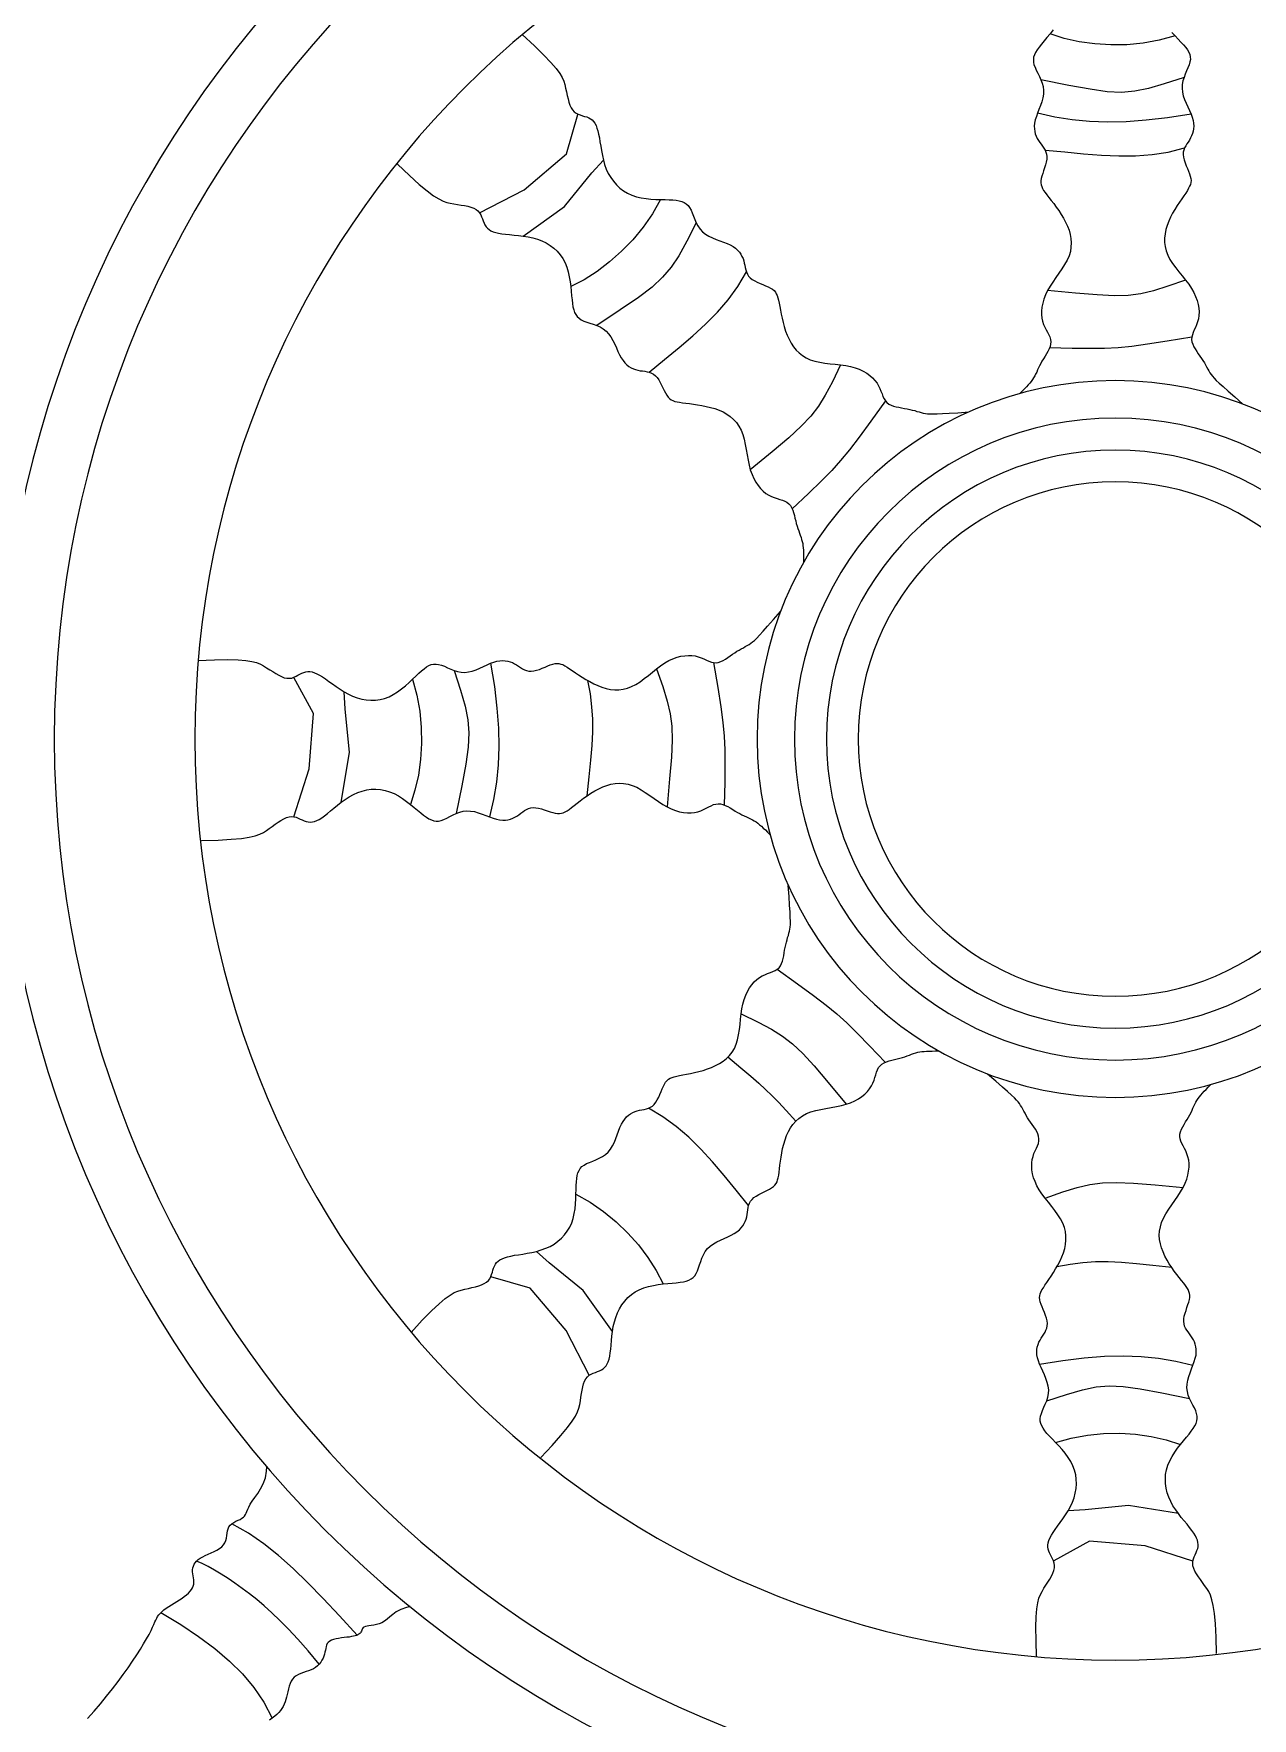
# Model space of a CAD drawing. Header units: millimetres. Extents: x -37 to 8970, y -2 to 4773.
# Drawn here: x 7591.9 to 7672.3, y 796.9 to 907.8 of the extents above; entities that cross this region are included whole.
import ezdxf

# ---------------------------------------------------------------- set-up
doc = ezdxf.new("R2010")
doc.units = ezdxf.units.MM

msp = doc.modelspace()

# ---------------------------------------------------------------- linework, layer by layer
at = {"color": 18, "true_color": 0x000000}
for p, q in [((7627.06, 899.91), (7627.81, 902.51)), ((7624.27, 897.55), (7627.06, 899.91)), ((7628.73, 898.66), (7629.49, 899.5)), ((7626.92, 896.44), (7628.73, 898.66)), ((7621.32, 896.03), (7624.27, 897.55)), ((7624.21, 894.49), (7626.92, 896.44)), ((7610.39, 863.05), (7609.09, 865.42)), ((7612.46, 863.35), (7612.4, 864.48)), ((7612.75, 860.49), (7612.46, 863.35)), ((7610.09, 859.41), (7610.39, 863.05)), ((7612.21, 857.21), (7612.75, 860.49)), ((7609.08, 856.25), (7610.09, 859.41)), ((7625.92, 826.87), (7625.08, 827.63)), ((7628.15, 825.06), (7625.92, 826.87)), ((7624.67, 825.2), (7622.08, 825.96)), ((7627.04, 822.42), (7624.67, 825.2)), ((7630.09, 822.35), (7628.15, 825.06)), ((7628.55, 819.47), (7627.04, 822.42)), ((7607.29, 813.15), (7607.3, 813.44)), ((7606.9, 811.98), (7607.07, 812.33)), ((7607.07, 812.33), (7607.21, 812.71)), ((7607.21, 812.71), (7607.29, 813.15)), ((7606.22, 810.97), (7606.35, 811.18)), ((7606.35, 811.18), (7606.52, 811.41)), ((7606.52, 811.41), (7606.71, 811.68)), ((7606.71, 811.68), (7606.9, 811.98)), ((7605.27, 809.85), (7605.41, 809.92)), ((7605.41, 809.92), (7605.54, 809.98)), ((7605.54, 809.98), (7605.66, 810.05)), ((7605.66, 810.05), (7605.76, 810.12)), ((7605.76, 810.12), (7605.84, 810.2)), ((7605.84, 810.2), (7605.9, 810.29)), ((7605.9, 810.29), (7605.95, 810.39)), ((7605.95, 810.39), (7606, 810.5)), ((7606, 810.5), (7606.05, 810.64)), ((7606.05, 810.64), (7606.13, 810.79)), ((7606.13, 810.79), (7606.22, 810.97)), ((7661.24, 810.6), (7660.11, 810.55)), ((7664.09, 810.9), (7661.24, 810.6)), ((7667.38, 810.36), (7664.09, 810.9)), ((7604.64, 808.75), (7604.67, 808.91)), ((7604.67, 808.91), (7604.69, 809.07)), ((7604.69, 809.07), (7604.71, 809.22)), ((7604.71, 809.22), (7604.75, 809.36)), ((7604.75, 809.36), (7604.81, 809.49)), ((7604.81, 809.49), (7604.9, 809.6)), ((7604.9, 809.6), (7605.01, 809.69)), ((7605.01, 809.69), (7605.14, 809.77)), ((7605.14, 809.77), (7605.27, 809.85)), ((7603.44, 807.68), (7603.63, 807.77)), ((7603.63, 807.77), (7603.83, 807.86)), ((7603.83, 807.86), (7604.01, 807.96)), ((7604.01, 807.96), (7604.19, 808.06)), ((7604.19, 808.06), (7604.34, 808.18)), ((7604.34, 808.18), (7604.46, 808.3)), ((7604.46, 808.3), (7604.54, 808.44)), ((7604.54, 808.44), (7604.6, 808.59)), ((7604.6, 808.59), (7604.64, 808.75)), ((7661.53, 808.54), (7659.17, 807.24)), ((7665.18, 808.24), (7661.53, 808.54)), ((7668.33, 807.23), (7665.18, 808.24)), ((7602.42, 806.66), (7602.44, 806.78)), ((7602.42, 806.53), (7602.42, 806.66)), ((7602.44, 806.78), (7602.47, 806.9)), ((7602.47, 806.9), (7602.52, 807.02)), ((7602.52, 807.02), (7602.59, 807.12)), ((7602.59, 807.12), (7602.68, 807.23)), ((7602.68, 807.23), (7602.79, 807.33)), ((7602.79, 807.33), (7602.92, 807.42)), ((7602.92, 807.42), (7603.08, 807.51)), ((7603.08, 807.51), (7603.25, 807.6)), ((7603.25, 807.6), (7603.44, 807.68)), ((7602.41, 805.47), (7602.46, 805.59)), ((7602.44, 806.4), (7602.42, 806.53)), ((7602.45, 806.26), (7602.44, 806.4)), ((7602.47, 806.13), (7602.45, 806.26)), ((7602.46, 805.59), (7602.49, 805.72)), ((7602.49, 805.99), (7602.47, 806.13)), ((7602.5, 805.85), (7602.49, 805.99)), ((7602.49, 805.72), (7602.5, 805.85)), ((7601.02, 804.35), (7601.2, 804.46)), ((7601.2, 804.46), (7601.38, 804.57)), ((7601.38, 804.57), (7601.55, 804.68)), ((7601.55, 804.68), (7601.72, 804.79)), ((7601.72, 804.79), (7601.87, 804.9)), ((7601.87, 804.9), (7602.02, 805.01)), ((7602.02, 805.01), (7602.14, 805.12)), ((7602.14, 805.12), (7602.25, 805.24)), ((7602.25, 805.24), (7602.34, 805.35)), ((7602.34, 805.35), (7602.41, 805.47)), ((7599.93, 803.22), (7599.99, 803.35)), ((7599.99, 803.35), (7600.05, 803.48)), ((7600.05, 803.48), (7600.11, 803.59)), ((7600.11, 803.59), (7600.18, 803.69)), ((7600.18, 803.69), (7600.27, 803.79)), ((7600.27, 803.79), (7600.39, 803.9)), ((7600.39, 803.9), (7600.52, 804.01)), ((7600.52, 804.01), (7600.68, 804.12)), ((7600.68, 804.12), (7600.85, 804.23)), ((7600.85, 804.23), (7601.02, 804.35)), ((7615.06, 803.27), (7614.89, 803.17)), ((7615.23, 803.4), (7615.06, 803.27)), ((7615.41, 803.55), (7615.23, 803.4)), ((7615.61, 803.72), (7615.41, 803.55)), ((7615.84, 803.88), (7615.61, 803.72)), ((7616.14, 804.04), (7615.84, 803.88)), ((7616.51, 804.17), (7616.14, 804.04)), ((7616.75, 804.23), (7616.51, 804.17)), ((7599.38, 802.1), (7599.55, 802.39)), ((7599.55, 802.39), (7599.68, 802.65)), ((7599.68, 802.65), (7599.78, 802.87)), ((7599.78, 802.87), (7599.87, 803.06)), ((7599.87, 803.06), (7599.93, 803.22)), ((7612.22, 802.17), (7612.04, 802.14)), ((7612.4, 802.19), (7612.22, 802.17)), ((7612.57, 802.21), (7612.4, 802.19)), ((7612.73, 802.23), (7612.57, 802.21)), ((7612.88, 802.26), (7612.73, 802.23)), ((7613.01, 802.28), (7612.88, 802.26)), ((7613.13, 802.31), (7613.01, 802.28)), ((7613.23, 802.34), (7613.13, 802.31)), ((7613.31, 802.38), (7613.23, 802.34)), ((7613.38, 802.42), (7613.31, 802.38)), ((7613.44, 802.46), (7613.38, 802.42)), ((7613.48, 802.51), (7613.44, 802.46)), ((7613.51, 802.56), (7613.48, 802.51)), ((7613.54, 802.62), (7613.51, 802.56)), ((7613.56, 802.68), (7613.54, 802.62)), ((7613.58, 802.74), (7613.56, 802.68)), ((7613.61, 802.8), (7613.58, 802.74)), ((7613.65, 802.85), (7613.61, 802.8)), ((7613.71, 802.89), (7613.65, 802.85)), ((7613.8, 802.92), (7613.71, 802.89)), ((7613.91, 802.95), (7613.8, 802.92)), ((7614.04, 802.97), (7613.91, 802.95)), ((7614.19, 802.99), (7614.04, 802.97)), ((7614.36, 803.01), (7614.19, 802.99)), ((7614.53, 803.05), (7614.36, 803.01)), ((7614.71, 803.1), (7614.53, 803.05)), ((7614.89, 803.17), (7614.71, 803.1)), ((7598.46, 800.64), (7598.73, 801.05)), ((7598.73, 801.05), (7598.98, 801.43)), ((7598.98, 801.43), (7599.19, 801.78)), ((7599.19, 801.78), (7599.38, 802.1)), ((7611.11, 801.11), (7611.07, 800.97)), ((7611.14, 801.24), (7611.11, 801.11)), ((7611.17, 801.36), (7611.14, 801.24)), ((7611.19, 801.48), (7611.17, 801.36)), ((7611.21, 801.6), (7611.19, 801.48)), ((7611.25, 801.7), (7611.21, 801.6)), ((7611.29, 801.8), (7611.25, 801.7)), ((7611.36, 801.88), (7611.29, 801.8)), ((7611.45, 801.96), (7611.36, 801.88)), ((7611.57, 802.02), (7611.45, 801.96)), ((7611.71, 802.07), (7611.57, 802.02)), ((7611.87, 802.11), (7611.71, 802.07)), ((7612.04, 802.14), (7611.87, 802.11)), ((7597.84, 799.76), (7598.16, 800.21)), ((7598.16, 800.21), (7598.46, 800.64)), ((7609.89, 799.95), (7609.72, 799.89)), ((7610.06, 800), (7609.89, 799.95)), ((7610.23, 800.06), (7610.06, 800)), ((7610.38, 800.14), (7610.23, 800.06)), ((7610.52, 800.23), (7610.38, 800.14)), ((7610.65, 800.33), (7610.52, 800.23)), ((7610.76, 800.45), (7610.65, 800.33)), ((7610.86, 800.57), (7610.76, 800.45)), ((7610.94, 800.7), (7610.86, 800.57)), ((7611.01, 800.84), (7610.94, 800.7)), ((7611.07, 800.97), (7611.01, 800.84)), ((7597.13, 798.81), (7597.5, 799.29)), ((7597.5, 799.29), (7597.84, 799.76)), ((7608.79, 798.99), (7608.74, 798.81)), ((7608.85, 799.16), (7608.79, 798.99)), ((7608.92, 799.32), (7608.85, 799.16)), ((7609.01, 799.46), (7608.92, 799.32)), ((7609.12, 799.58), (7609.01, 799.46)), ((7609.25, 799.68), (7609.12, 799.58)), ((7609.39, 799.77), (7609.25, 799.68)), ((7609.55, 799.83), (7609.39, 799.77)), ((7609.72, 799.89), (7609.55, 799.83)), ((7595.93, 797.35), (7596.34, 797.83)), ((7596.34, 797.83), (7596.75, 798.33)), ((7596.75, 798.33), (7597.13, 798.81)), ((7608.45, 797.81), (7608.38, 797.66)), ((7608.51, 797.96), (7608.45, 797.81)), ((7608.56, 798.11), (7608.51, 797.96)), ((7608.6, 798.28), (7608.56, 798.11)), ((7608.65, 798.45), (7608.6, 798.28)), ((7608.69, 798.63), (7608.65, 798.45)), ((7608.74, 798.81), (7608.69, 798.63)), ((7595.5, 796.87), (7595.93, 797.35)), ((7607.67, 796.88), (7607.49, 796.76)), ((7607.83, 797.01), (7607.67, 796.88)), ((7607.97, 797.13), (7607.83, 797.01)), ((7608.1, 797.26), (7607.97, 797.13)), ((7608.2, 797.39), (7608.1, 797.26)), ((7608.3, 797.52), (7608.2, 797.39)), ((7608.38, 797.66), (7608.3, 797.52))]:
    msp.add_line(p, q, dxfattribs=at)
for points in [[(7624.14, 907.78), (7624.94, 907.03), (7625.56, 906.42), (7626.03, 905.93), (7626.37, 905.53), (7626.61, 905.21), (7626.76, 904.93), (7626.87, 904.69), (7626.94, 904.47), (7626.99, 904.23), (7627.05, 904), (7627.1, 903.76), (7627.16, 903.54), (7627.21, 903.32), (7627.28, 903.12), (7627.36, 902.95), (7627.46, 902.8), (7627.57, 902.68), (7627.69, 902.59), (7627.82, 902.52), (7627.96, 902.47), (7628.11, 902.42), (7628.25, 902.38), (7628.39, 902.34), (7628.52, 902.28), (7628.63, 902.22), (7628.74, 902.14), (7628.84, 902.04), (7628.92, 901.92), (7629, 901.78), (7629.06, 901.61), (7629.12, 901.43), (7629.17, 901.21), (7629.22, 900.97), (7629.26, 900.7), (7629.31, 900.41), (7629.36, 900.12), (7629.42, 899.81), (7629.49, 899.5), (7629.57, 899.2), (7629.68, 898.9), (7629.81, 898.62), (7629.97, 898.35), (7630.15, 898.1), (7630.35, 897.87), (7630.57, 897.66), (7630.81, 897.47), (7631.07, 897.31), (7631.36, 897.19), (7631.66, 897.09), (7631.98, 897.01), (7632.3, 896.96), (7632.62, 896.93), (7632.94, 896.91), (7633.26, 896.9), (7633.55, 896.9), (7633.82, 896.89), (7634.07, 896.88), (7634.29, 896.86), (7634.49, 896.82), (7634.66, 896.78), (7634.81, 896.71), (7634.95, 896.62), (7635.07, 896.51), (7635.17, 896.38), (7635.26, 896.21), (7635.34, 896.02), (7635.43, 895.81), (7635.51, 895.59), (7635.61, 895.37), (7635.72, 895.16), (7635.86, 894.96), (7636.02, 894.78), (7636.21, 894.63), (7636.43, 894.49), (7636.67, 894.38), (7636.91, 894.28), (7637.16, 894.19), (7637.41, 894.1), (7637.64, 894.01), (7637.85, 893.91), (7638.04, 893.81), (7638.2, 893.69), (7638.33, 893.57), (7638.45, 893.44), (7638.55, 893.3), (7638.62, 893.16), (7638.69, 893.02), (7638.74, 892.87), (7638.77, 892.72), (7638.81, 892.57), (7638.84, 892.42), (7638.87, 892.27), (7638.92, 892.13), (7638.98, 891.99), (7639.06, 891.86), (7639.17, 891.74), (7639.3, 891.64), (7639.46, 891.54), (7639.63, 891.45), (7639.82, 891.37), (7640, 891.3), (7640.18, 891.22), (7640.35, 891.15), (7640.5, 891.07), (7640.63, 890.99), (7640.73, 890.91), (7640.82, 890.81), (7640.88, 890.7), (7640.94, 890.58), (7640.99, 890.43), (7641.03, 890.27), (7641.07, 890.08), (7641.11, 889.86), (7641.15, 889.62), (7641.2, 889.36), (7641.26, 889.09), (7641.33, 888.81), (7641.4, 888.53), (7641.49, 888.24), (7641.6, 887.97), (7641.72, 887.7), (7641.85, 887.45), (7642.01, 887.21), (7642.19, 886.99), (7642.38, 886.8), (7642.61, 886.62), (7642.85, 886.47), (7643.12, 886.35), (7643.42, 886.26), (7643.74, 886.19), (7644.08, 886.13), (7644.43, 886.09), (7644.77, 886.05), (7645.12, 886.02), (7645.46, 885.97), (7645.78, 885.9), (7646.08, 885.82), (7646.35, 885.72), (7646.61, 885.6), (7646.84, 885.47), (7647.05, 885.32), (7647.23, 885.16), (7647.38, 884.99), (7647.52, 884.81), (7647.62, 884.63), (7647.71, 884.45), (7647.78, 884.27), (7647.85, 884.1), (7647.91, 883.93), (7647.98, 883.78), (7648.07, 883.64), (7648.17, 883.53), (7648.29, 883.43), (7648.44, 883.36), (7648.6, 883.3), (7648.78, 883.25), (7648.96, 883.22), (7649.14, 883.18), (7649.33, 883.15), (7649.51, 883.12), (7649.68, 883.08), (7649.84, 883.04), (7650, 883), (7650.15, 882.95), (7650.29, 882.91), (7650.43, 882.87), (7650.57, 882.84), (7650.71, 882.81), (7650.85, 882.79), (7651.01, 882.78), (7651.21, 882.78), (7651.48, 882.78), (7651.83, 882.8), (7652.28, 882.83), (7652.85, 882.86), (7653.57, 882.91)], [(7659.12, 908.07), (7658.92, 907.81), (7658.72, 907.57), (7658.53, 907.35), (7658.36, 907.14), (7658.21, 906.94), (7658.08, 906.76), (7657.97, 906.59), (7657.89, 906.43), (7657.84, 906.27), (7657.82, 906.12), (7657.82, 905.95), (7657.86, 905.78), (7657.93, 905.61), (7658.01, 905.42), (7658.12, 905.22), (7658.22, 905.01), (7658.32, 904.79), (7658.41, 904.57), (7658.47, 904.34), (7658.5, 904.09), (7658.49, 903.85), (7658.44, 903.6), (7658.37, 903.34), (7658.29, 903.09), (7658.19, 902.84), (7658.1, 902.6), (7658.02, 902.37), (7657.95, 902.14), (7657.9, 901.93), (7657.88, 901.74), (7657.89, 901.55), (7657.91, 901.38), (7657.95, 901.22), (7658, 901.07), (7658.07, 900.93), (7658.15, 900.79), (7658.24, 900.66), (7658.33, 900.54), (7658.42, 900.42), (7658.51, 900.29), (7658.59, 900.16), (7658.65, 900.03), (7658.69, 899.88), (7658.71, 899.73), (7658.7, 899.56), (7658.67, 899.37), (7658.62, 899.18), (7658.56, 898.99), (7658.5, 898.8), (7658.44, 898.62), (7658.38, 898.44), (7658.34, 898.28), (7658.32, 898.13), (7658.31, 898), (7658.33, 897.87), (7658.37, 897.75), (7658.42, 897.62), (7658.5, 897.49), (7658.6, 897.36), (7658.71, 897.2), (7658.85, 897.03), (7659, 896.83), (7659.16, 896.63), (7659.33, 896.4), (7659.5, 896.17), (7659.66, 895.92), (7659.81, 895.67), (7659.95, 895.41), (7660.08, 895.15), (7660.18, 894.88), (7660.25, 894.6), (7660.3, 894.33), (7660.32, 894.05), (7660.3, 893.76), (7660.26, 893.48), (7660.17, 893.2), (7660.04, 892.91), (7659.88, 892.62), (7659.7, 892.33), (7659.5, 892.05), (7659.3, 891.76), (7659.1, 891.47), (7658.92, 891.19), (7658.75, 890.91), (7658.62, 890.63), (7658.51, 890.35), (7658.44, 890.08), (7658.39, 889.82), (7658.36, 889.56), (7658.36, 889.32), (7658.38, 889.09), (7658.43, 888.88), (7658.5, 888.68), (7658.58, 888.5), (7658.66, 888.32), (7658.75, 888.16), (7658.83, 888), (7658.9, 887.85), (7658.95, 887.69), (7658.97, 887.54), (7658.96, 887.38), (7658.92, 887.22), (7658.86, 887.06), (7658.78, 886.9), (7658.68, 886.74), (7658.59, 886.58), (7658.49, 886.42), (7658.39, 886.26), (7658.31, 886.11), (7658.23, 885.96), (7658.17, 885.82), (7658.1, 885.68), (7658.04, 885.54), (7657.97, 885.41), (7657.91, 885.28), (7657.84, 885.16), (7657.76, 885.04), (7657.68, 884.92), (7657.58, 884.81), (7657.48, 884.69), (7657.36, 884.56), (7657.23, 884.43), (7657.09, 884.28), (7656.92, 884.12)], [(7667.16, 907.68), (7666.12, 907.4), (7665.06, 907.21), (7663.99, 907.1), (7662.93, 907.08), (7661.88, 907.15), (7660.85, 907.29), (7659.86, 907.51), (7658.92, 907.81)], [(7666.95, 907.91), (7667.16, 907.68), (7667.36, 907.47), (7667.55, 907.27), (7667.72, 907.09), (7667.86, 906.92), (7667.97, 906.76), (7668.06, 906.6), (7668.13, 906.45), (7668.16, 906.29), (7668.17, 906.13), (7668.14, 905.96), (7668.09, 905.77), (7668.01, 905.58), (7667.92, 905.37), (7667.83, 905.16), (7667.75, 904.94), (7667.67, 904.71), (7667.63, 904.47), (7667.62, 904.23), (7667.64, 903.98), (7667.7, 903.73), (7667.79, 903.49), (7667.89, 903.24), (7668, 903), (7668.11, 902.76), (7668.21, 902.53), (7668.29, 902.32), (7668.35, 902.11), (7668.38, 901.92), (7668.39, 901.73), (7668.38, 901.56), (7668.36, 901.4), (7668.31, 901.24), (7668.25, 901.1), (7668.18, 900.96), (7668.1, 900.82), (7668.02, 900.69), (7667.94, 900.56), (7667.86, 900.43), (7667.79, 900.3), (7667.73, 900.16), (7667.7, 900.01), (7667.69, 899.86), (7667.71, 899.69), (7667.76, 899.51), (7667.82, 899.32), (7667.89, 899.13), (7667.97, 898.95), (7668.04, 898.77), (7668.11, 898.59), (7668.16, 898.43), (7668.19, 898.29), (7668.21, 898.15), (7668.2, 898.03), (7668.17, 897.9), (7668.12, 897.78), (7668.05, 897.64), (7667.97, 897.5), (7667.86, 897.33), (7667.73, 897.15), (7667.6, 896.95), (7667.45, 896.73), (7667.3, 896.5), (7667.15, 896.25), (7667, 896), (7666.86, 895.73), (7666.74, 895.47), (7666.64, 895.19), (7666.56, 894.92), (7666.5, 894.64), (7666.47, 894.36), (7666.47, 894.08), (7666.5, 893.8), (7666.57, 893.52), (7666.68, 893.24), (7666.82, 892.96), (7667, 892.69), (7667.2, 892.41), (7667.41, 892.14), (7667.63, 891.87), (7667.85, 891.59), (7668.06, 891.32), (7668.24, 891.05), (7668.39, 890.78), (7668.51, 890.51), (7668.61, 890.25), (7668.68, 889.99), (7668.72, 889.74), (7668.74, 889.5), (7668.73, 889.27), (7668.7, 889.05), (7668.64, 888.85), (7668.58, 888.66), (7668.5, 888.48), (7668.42, 888.31), (7668.35, 888.15), (7668.3, 887.99), (7668.26, 887.83), (7668.25, 887.68), (7668.27, 887.52), (7668.32, 887.37), (7668.39, 887.21), (7668.48, 887.06), (7668.59, 886.9), (7668.69, 886.75), (7668.8, 886.59), (7668.91, 886.44), (7669, 886.3), (7669.09, 886.15), (7669.17, 886.01), (7669.24, 885.88), (7669.31, 885.74), (7669.38, 885.62), (7669.46, 885.49), (7669.54, 885.38), (7669.62, 885.26), (7669.73, 885.14), (7669.87, 884.99), (7670.06, 884.81), (7670.32, 884.58), (7670.66, 884.28), (7671.09, 883.9), (7671.63, 883.42)], [(7667.75, 904.94), (7666.44, 904.52), (7665.4, 904.22), (7664.5, 904.03), (7663.63, 903.96), (7662.69, 904), (7661.57, 904.16), (7660.15, 904.42), (7658.32, 904.79)], [(7668.21, 902.53), (7666.67, 902.29), (7665.26, 902.12), (7663.94, 902.02), (7662.7, 901.99), (7661.52, 902.03), (7660.37, 902.14), (7659.24, 902.33), (7658.1, 902.6)], [(7658.59, 900.16), (7659.89, 900.04), (7661.13, 899.92), (7662.31, 899.83), (7663.45, 899.78), (7664.56, 899.78), (7665.64, 899.86), (7666.71, 900.03), (7667.79, 900.3)], [(7615.91, 899.22), (7616.71, 898.48), (7617.35, 897.9), (7617.88, 897.47), (7618.3, 897.15), (7618.64, 896.94), (7618.92, 896.8), (7619.17, 896.71), (7619.4, 896.66), (7619.63, 896.62), (7619.87, 896.58), (7620.11, 896.54), (7620.34, 896.5), (7620.56, 896.46), (7620.76, 896.4), (7620.94, 896.34), (7621.1, 896.25), (7621.22, 896.15), (7621.32, 896.03), (7621.4, 895.9), (7621.46, 895.77), (7621.52, 895.63), (7621.57, 895.49), (7621.62, 895.35), (7621.68, 895.23), (7621.76, 895.11), (7621.84, 895.01), (7621.95, 894.93), (7622.07, 894.85), (7622.22, 894.78), (7622.39, 894.73), (7622.58, 894.68), (7622.8, 894.64), (7623.04, 894.61), (7623.31, 894.59), (7623.6, 894.56), (7623.9, 894.53), (7624.21, 894.49), (7624.52, 894.44), (7624.83, 894.38), (7625.14, 894.29), (7625.43, 894.18), (7625.71, 894.04), (7625.97, 893.88), (7626.21, 893.7), (7626.44, 893.49), (7626.64, 893.26), (7626.81, 893.01), (7626.96, 892.73), (7627.08, 892.44), (7627.17, 892.13), (7627.24, 891.81), (7627.3, 891.49), (7627.34, 891.17), (7627.37, 890.86), (7627.39, 890.56), (7627.42, 890.29), (7627.45, 890.05), (7627.48, 889.83), (7627.53, 889.64), (7627.59, 889.47), (7627.66, 889.32), (7627.76, 889.19), (7627.88, 889.08), (7628.02, 888.98), (7628.19, 888.9), (7628.39, 888.83), (7628.6, 888.76), (7628.82, 888.69), (7629.05, 888.61), (7629.27, 888.51), (7629.48, 888.39), (7629.67, 888.24), (7629.83, 888.06), (7629.98, 887.85), (7630.11, 887.62), (7630.23, 887.38), (7630.34, 887.14), (7630.44, 886.9), (7630.55, 886.68), (7630.66, 886.47), (7630.78, 886.29), (7630.9, 886.14), (7631.03, 886.01), (7631.17, 885.91), (7631.31, 885.82), (7631.46, 885.75), (7631.6, 885.7), (7631.76, 885.66), (7631.91, 885.63), (7632.06, 885.61), (7632.22, 885.59), (7632.37, 885.56), (7632.51, 885.53), (7632.65, 885.47), (7632.78, 885.4), (7632.91, 885.3), (7633.02, 885.18), (7633.13, 885.03), (7633.23, 884.86), (7633.32, 884.68), (7633.41, 884.5), (7633.5, 884.32), (7633.58, 884.16), (7633.67, 884.01), (7633.76, 883.89), (7633.85, 883.8), (7633.95, 883.72), (7634.06, 883.66), (7634.19, 883.61), (7634.34, 883.58), (7634.5, 883.55), (7634.7, 883.52), (7634.91, 883.49), (7635.16, 883.46), (7635.42, 883.43), (7635.69, 883.39), (7635.98, 883.34), (7636.27, 883.28), (7636.55, 883.21), (7636.84, 883.13), (7637.11, 883.03), (7637.37, 882.91), (7637.62, 882.77), (7637.85, 882.61), (7638.06, 882.42), (7638.25, 882.21), (7638.42, 881.98), (7638.56, 881.71), (7638.67, 881.42), (7638.76, 881.11), (7638.83, 880.77), (7638.9, 880.43), (7638.96, 880.09), (7639.02, 879.74), (7639.09, 879.41), (7639.17, 879.1), (7639.28, 878.8), (7639.4, 878.53), (7639.53, 878.29), (7639.68, 878.07), (7639.85, 877.87), (7640.02, 877.7), (7640.19, 877.55), (7640.38, 877.43), (7640.57, 877.34), (7640.75, 877.27), (7640.94, 877.21), (7641.12, 877.15), (7641.28, 877.1), (7641.44, 877.04), (7641.58, 876.96), (7641.71, 876.87), (7641.81, 876.75), (7641.89, 876.61), (7641.96, 876.45), (7642.02, 876.28), (7642.07, 876.1), (7642.11, 875.92), (7642.16, 875.74), (7642.2, 875.56), (7642.25, 875.39), (7642.3, 875.23), (7642.36, 875.08), (7642.41, 874.93), (7642.46, 874.79), (7642.51, 874.65), (7642.55, 874.52), (7642.59, 874.38), (7642.62, 874.25), (7642.64, 874.11), (7642.66, 873.96), (7642.67, 873.8), (7642.68, 873.63), (7642.68, 873.44), (7642.68, 873.23), (7642.68, 873)], [(7633.26, 896.9), (7632.72, 895.97), (7632.11, 895.08), (7631.43, 894.25), (7630.69, 893.49), (7629.9, 892.79), (7629.07, 892.17), (7628.22, 891.62), (7627.34, 891.17)], [(7635.61, 895.37), (7634.99, 894.16), (7634.46, 893.2), (7633.95, 892.44), (7633.39, 891.78), (7632.7, 891.14), (7631.79, 890.46), (7630.6, 889.64), (7629.05, 888.61)], [(7632.51, 885.53), (7633.52, 886.36), (7634.48, 887.15), (7635.38, 887.92), (7636.22, 888.69), (7637, 889.48), (7637.71, 890.3), (7638.35, 891.18), (7638.92, 892.13)], [(7667.85, 891.59), (7666.68, 891.19), (7665.73, 890.89), (7664.9, 890.7), (7664.07, 890.59), (7663.15, 890.57), (7662.03, 890.62), (7660.6, 890.73), (7658.75, 890.91)], [(7668.26, 887.83), (7666.63, 887.57), (7665.35, 887.37), (7664.31, 887.23), (7663.4, 887.14), (7662.52, 887.09), (7661.54, 887.09), (7660.37, 887.1), (7658.89, 887.14)], [(7645.12, 886.02), (7644.58, 884.9), (7644.11, 884.02), (7643.66, 883.29), (7643.16, 882.63), (7642.53, 881.97), (7641.7, 881.21), (7640.6, 880.28), (7639.17, 879.1)], [(7648.07, 883.64), (7647.1, 882.3), (7646.34, 881.26), (7645.7, 880.42), (7645.12, 879.72), (7644.53, 879.06), (7643.85, 878.37), (7643, 877.55), (7641.93, 876.53)], [(7602.77, 866.55), (7603.86, 866.59), (7604.73, 866.6), (7605.41, 866.58), (7605.93, 866.54), (7606.33, 866.48), (7606.63, 866.4), (7606.88, 866.3), (7607.09, 866.19), (7607.29, 866.06), (7607.5, 865.93), (7607.7, 865.81), (7607.9, 865.68), (7608.09, 865.57), (7608.28, 865.48), (7608.46, 865.41), (7608.63, 865.37), (7608.79, 865.37), (7608.95, 865.39), (7609.09, 865.44), (7609.23, 865.5), (7609.36, 865.57), (7609.49, 865.64), (7609.62, 865.71), (7609.75, 865.76), (7609.88, 865.8), (7610.01, 865.81), (7610.15, 865.81), (7610.29, 865.79), (7610.45, 865.74), (7610.61, 865.67), (7610.78, 865.58), (7610.97, 865.47), (7611.18, 865.33), (7611.4, 865.17), (7611.63, 865), (7611.87, 864.82), (7612.13, 864.65), (7612.4, 864.48), (7612.68, 864.33), (7612.96, 864.19), (7613.26, 864.08), (7613.56, 864), (7613.86, 863.95), (7614.17, 863.93), (7614.47, 863.94), (7614.77, 863.98), (7615.07, 864.05), (7615.36, 864.16), (7615.64, 864.31), (7615.92, 864.48), (7616.18, 864.67), (7616.44, 864.88), (7616.68, 865.09), (7616.9, 865.31), (7617.12, 865.51), (7617.32, 865.7), (7617.5, 865.86), (7617.67, 866), (7617.83, 866.12), (7617.99, 866.21), (7618.14, 866.27), (7618.3, 866.31), (7618.46, 866.31), (7618.63, 866.29), (7618.81, 866.23), (7619.01, 866.16), (7619.21, 866.07), (7619.43, 865.98), (7619.65, 865.89), (7619.88, 865.82), (7620.12, 865.77), (7620.36, 865.76), (7620.6, 865.79), (7620.85, 865.85), (7621.1, 865.93), (7621.35, 866.04), (7621.59, 866.15), (7621.82, 866.26), (7622.05, 866.36), (7622.27, 866.44), (7622.47, 866.5), (7622.67, 866.53), (7622.85, 866.54), (7623.02, 866.53), (7623.19, 866.5), (7623.34, 866.46), (7623.49, 866.4), (7623.63, 866.33), (7623.76, 866.25), (7623.89, 866.16), (7624.02, 866.08), (7624.15, 866), (7624.29, 865.93), (7624.42, 865.88), (7624.57, 865.85), (7624.73, 865.84), (7624.9, 865.86), (7625.08, 865.9), (7625.27, 865.96), (7625.45, 866.04), (7625.64, 866.11), (7625.82, 866.19), (7625.99, 866.26), (7626.15, 866.31), (7626.3, 866.34), (7626.43, 866.35), (7626.56, 866.34), (7626.68, 866.31), (7626.81, 866.27), (7626.94, 866.2), (7627.09, 866.11), (7627.25, 866), (7627.43, 865.88), (7627.64, 865.74), (7627.85, 865.6), (7628.09, 865.44), (7628.33, 865.29), (7628.59, 865.15), (7628.85, 865.01), (7629.12, 864.89), (7629.39, 864.78), (7629.67, 864.7), (7629.95, 864.64), (7630.23, 864.61), (7630.51, 864.61), (7630.79, 864.65), (7631.07, 864.71), (7631.34, 864.82), (7631.62, 864.97), (7631.9, 865.14), (7632.17, 865.35), (7632.45, 865.56), (7632.72, 865.78), (7632.99, 866), (7633.26, 866.2), (7633.53, 866.38), (7633.8, 866.54), (7634.07, 866.66), (7634.34, 866.76), (7634.6, 866.82), (7634.85, 866.86), (7635.09, 866.88), (7635.32, 866.87), (7635.54, 866.84), (7635.74, 866.79), (7635.93, 866.72), (7636.11, 866.65), (7636.28, 866.57), (7636.44, 866.5), (7636.6, 866.44), (7636.75, 866.4), (7636.91, 866.39), (7637.06, 866.41), (7637.22, 866.47), (7637.38, 866.54), (7637.53, 866.63), (7637.69, 866.73), (7637.84, 866.84), (7637.99, 866.95), (7638.14, 867.05), (7638.29, 867.15), (7638.43, 867.23), (7638.57, 867.31), (7638.71, 867.38), (7638.84, 867.46), (7638.97, 867.53), (7639.09, 867.6), (7639.21, 867.68), (7639.32, 867.77), (7639.45, 867.87), (7639.59, 868.02), (7639.77, 868.21), (7640.01, 868.47), (7640.31, 868.8), (7640.69, 869.24), (7641.16, 869.78)], [(7619.65, 865.89), (7620.07, 864.59), (7620.37, 863.54), (7620.55, 862.64), (7620.62, 861.78), (7620.58, 860.84), (7620.43, 859.71), (7620.16, 858.29), (7619.79, 856.47)], [(7622.05, 866.36), (7622.3, 864.82), (7622.47, 863.4), (7622.57, 862.09), (7622.6, 860.85), (7622.56, 859.67), (7622.44, 858.52), (7622.25, 857.39), (7621.99, 856.25)], [(7632.99, 866), (7633.4, 864.82), (7633.69, 863.87), (7633.89, 863.04), (7634, 862.22), (7634.02, 861.3), (7633.97, 860.18), (7633.85, 858.75), (7633.68, 856.9)], [(7636.75, 866.4), (7637.02, 864.77), (7637.22, 863.49), (7637.36, 862.46), (7637.45, 861.55), (7637.49, 860.66), (7637.5, 859.69), (7637.48, 858.51), (7637.45, 857.03)], [(7616.9, 865.31), (7617.19, 864.27), (7617.38, 863.21), (7617.48, 862.14), (7617.5, 861.08), (7617.44, 860.02), (7617.3, 859), (7617.07, 858.01), (7616.77, 857.06)], [(7628.42, 857.64), (7628.55, 858.89), (7628.66, 859.98), (7628.74, 860.95), (7628.78, 861.84), (7628.78, 862.68), (7628.73, 863.5), (7628.63, 864.34), (7628.46, 865.22)], [(7603, 854.68), (7604.09, 854.72), (7604.95, 854.77), (7605.63, 854.83), (7606.15, 854.91), (7606.54, 854.99), (7606.84, 855.1), (7607.08, 855.21), (7607.28, 855.34), (7607.47, 855.47), (7607.67, 855.61), (7607.86, 855.76), (7608.06, 855.89), (7608.24, 856.01), (7608.42, 856.12), (7608.6, 856.2), (7608.77, 856.25), (7608.93, 856.27), (7609.08, 856.25), (7609.23, 856.22), (7609.37, 856.16), (7609.51, 856.1), (7609.64, 856.04), (7609.77, 855.98), (7609.91, 855.94), (7610.04, 855.91), (7610.17, 855.9), (7610.31, 855.91), (7610.45, 855.95), (7610.6, 856), (7610.76, 856.08), (7610.93, 856.19), (7611.11, 856.31), (7611.3, 856.47), (7611.51, 856.64), (7611.73, 856.82), (7611.96, 857.01), (7612.21, 857.21), (7612.47, 857.39), (7612.73, 857.56), (7613.01, 857.72), (7613.3, 857.84), (7613.59, 857.94), (7613.89, 858.02), (7614.19, 858.06), (7614.5, 858.07), (7614.8, 858.05), (7615.1, 857.99), (7615.4, 857.9), (7615.69, 857.78), (7615.98, 857.63), (7616.25, 857.45), (7616.52, 857.26), (7616.77, 857.06), (7617.01, 856.87), (7617.24, 856.68), (7617.45, 856.5), (7617.64, 856.35), (7617.82, 856.22), (7617.99, 856.12), (7618.15, 856.04), (7618.31, 855.99), (7618.47, 855.96), (7618.63, 855.97), (7618.8, 856), (7618.98, 856.07), (7619.17, 856.16), (7619.37, 856.26), (7619.58, 856.37), (7619.79, 856.47), (7620.02, 856.55), (7620.25, 856.61), (7620.49, 856.64), (7620.74, 856.63), (7620.99, 856.59), (7621.24, 856.52), (7621.5, 856.43), (7621.74, 856.34), (7621.99, 856.25), (7622.22, 856.16), (7622.44, 856.09), (7622.65, 856.05), (7622.85, 856.03), (7623.03, 856.03), (7623.2, 856.05), (7623.37, 856.09), (7623.52, 856.15), (7623.66, 856.22), (7623.79, 856.29), (7623.92, 856.38), (7624.05, 856.48), (7624.17, 856.57), (7624.29, 856.66), (7624.42, 856.73), (7624.56, 856.8), (7624.7, 856.84), (7624.86, 856.86), (7625.03, 856.85), (7625.21, 856.82), (7625.4, 856.77), (7625.59, 856.71), (7625.78, 856.64), (7625.97, 856.58), (7626.15, 856.53), (7626.31, 856.48), (7626.46, 856.46), (7626.59, 856.46), (7626.72, 856.48), (7626.84, 856.51), (7626.96, 856.57), (7627.09, 856.65), (7627.23, 856.74), (7627.39, 856.86), (7627.56, 857), (7627.75, 857.15), (7627.96, 857.31), (7628.18, 857.47), (7628.42, 857.64), (7628.66, 857.81), (7628.92, 857.96), (7629.18, 858.1), (7629.44, 858.22), (7629.71, 858.32), (7629.98, 858.4), (7630.26, 858.45), (7630.54, 858.46), (7630.82, 858.45), (7631.11, 858.4), (7631.39, 858.31), (7631.68, 858.19), (7631.97, 858.03), (7632.25, 857.85), (7632.54, 857.65), (7632.83, 857.45), (7633.11, 857.25), (7633.4, 857.06), (7633.68, 856.9), (7633.96, 856.77), (7634.24, 856.66), (7634.51, 856.58), (7634.77, 856.53), (7635.02, 856.51), (7635.26, 856.51), (7635.49, 856.53), (7635.71, 856.58), (7635.91, 856.64), (7636.09, 856.72), (7636.26, 856.81), (7636.43, 856.9), (7636.59, 856.98), (7636.74, 857.05), (7636.89, 857.09), (7637.05, 857.11), (7637.2, 857.1), (7637.36, 857.06), (7637.52, 857), (7637.68, 856.92), (7637.85, 856.83), (7638.01, 856.73), (7638.17, 856.63), (7638.32, 856.54), (7638.48, 856.46), (7638.62, 856.38), (7638.77, 856.31), (7638.91, 856.25), (7639.05, 856.18), (7639.18, 856.12), (7639.31, 856.05), (7639.43, 855.98), (7639.55, 855.91), (7639.66, 855.82), (7639.78, 855.73), (7639.9, 855.63), (7640.02, 855.51), (7640.16, 855.38), (7640.31, 855.23), (7640.47, 855.07)], [(7616.81, 822.29), (7617.55, 823.09), (7618.16, 823.71), (7618.66, 824.18), (7619.05, 824.52), (7619.38, 824.75), (7619.65, 824.91), (7619.89, 825.01), (7620.12, 825.08), (7620.35, 825.14), (7620.59, 825.19), (7620.82, 825.25), (7621.05, 825.3), (7621.27, 825.36), (7621.46, 825.43), (7621.64, 825.51), (7621.79, 825.6), (7621.91, 825.71), (7622, 825.83), (7622.07, 825.97), (7622.12, 826.11), (7622.17, 826.25), (7622.21, 826.4), (7622.25, 826.53), (7622.3, 826.66), (7622.37, 826.78), (7622.45, 826.89), (7622.55, 826.98), (7622.67, 827.07), (7622.81, 827.14), (7622.97, 827.21), (7623.16, 827.27), (7623.38, 827.32), (7623.62, 827.37), (7623.89, 827.41), (7624.17, 827.45), (7624.47, 827.5), (7624.77, 827.56), (7625.08, 827.63), (7625.39, 827.72), (7625.69, 827.83), (7625.97, 827.96), (7626.24, 828.11), (7626.49, 828.29), (7626.72, 828.49), (7626.93, 828.71), (7627.11, 828.96), (7627.27, 829.22), (7627.4, 829.5), (7627.5, 829.8), (7627.57, 830.12), (7627.62, 830.44), (7627.65, 830.77), (7627.67, 831.09), (7627.68, 831.4), (7627.69, 831.7), (7627.7, 831.97), (7627.71, 832.21), (7627.73, 832.43), (7627.76, 832.63), (7627.81, 832.8), (7627.88, 832.96), (7627.96, 833.09), (7628.07, 833.21), (7628.21, 833.31), (7628.38, 833.41), (7628.57, 833.49), (7628.78, 833.57), (7628.99, 833.66), (7629.21, 833.76), (7629.42, 833.87), (7629.62, 834), (7629.8, 834.17), (7629.96, 834.36), (7630.09, 834.58), (7630.21, 834.81), (7630.31, 835.06), (7630.4, 835.31), (7630.49, 835.55), (7630.58, 835.78), (7630.68, 836), (7630.78, 836.18), (7630.89, 836.34), (7631.02, 836.48), (7631.15, 836.59), (7631.28, 836.69), (7631.42, 836.77), (7631.57, 836.83), (7631.72, 836.88), (7631.87, 836.92), (7632.02, 836.95), (7632.17, 836.98), (7632.32, 837.02), (7632.46, 837.06), (7632.6, 837.12), (7632.72, 837.2), (7632.84, 837.31), (7632.95, 837.45), (7633.04, 837.6), (7633.13, 837.78), (7633.21, 837.96), (7633.29, 838.15), (7633.37, 838.33), (7633.44, 838.5), (7633.52, 838.65), (7633.59, 838.78), (7633.68, 838.88), (7633.78, 838.96), (7633.88, 839.03), (7634.01, 839.08), (7634.15, 839.13), (7634.32, 839.17), (7634.51, 839.21), (7634.72, 839.25), (7634.96, 839.3), (7635.22, 839.35), (7635.49, 839.41), (7635.77, 839.47), (7636.06, 839.55), (7636.34, 839.64), (7636.62, 839.74), (7636.88, 839.86), (7637.14, 840), (7637.37, 840.16), (7637.59, 840.33), (7637.79, 840.53), (7637.97, 840.75), (7638.12, 841), (7638.24, 841.27), (7638.33, 841.57), (7638.4, 841.89), (7638.45, 842.23), (7638.49, 842.57), (7638.53, 842.92), (7638.57, 843.27), (7638.62, 843.6), (7638.68, 843.92), (7638.76, 844.22), (7638.87, 844.5), (7638.99, 844.75), (7639.12, 844.98), (7639.27, 845.19), (7639.43, 845.37), (7639.6, 845.53), (7639.77, 845.66), (7639.95, 845.77), (7640.13, 845.85), (7640.31, 845.93), (7640.49, 845.99), (7640.65, 846.06), (7640.81, 846.13), (7640.94, 846.21), (7641.06, 846.31), (7641.15, 846.44), (7641.23, 846.59), (7641.29, 846.75), (7641.33, 846.92), (7641.37, 847.1), (7641.4, 847.29), (7641.43, 847.47), (7641.47, 847.65), (7641.5, 847.82), (7641.55, 847.99), (7641.59, 848.14), (7641.63, 848.29), (7641.68, 848.44), (7641.71, 848.58), (7641.75, 848.72), (7641.78, 848.85), (7641.8, 848.99), (7641.81, 849.16), (7641.81, 849.36), (7641.8, 849.63), (7641.79, 849.97), (7641.76, 850.43), (7641.72, 851), (7641.67, 851.72)], [(7640.94, 846.21), (7642.28, 845.25), (7643.33, 844.49), (7644.16, 843.85), (7644.87, 843.27), (7645.53, 842.67), (7646.22, 841.99), (7647.04, 841.15), (7648.06, 840.08)], [(7638.57, 843.27), (7639.69, 842.72), (7640.57, 842.26), (7641.3, 841.81), (7641.95, 841.3), (7642.62, 840.67), (7643.38, 839.84), (7644.31, 838.75), (7645.49, 837.32)], [(7625.36, 814.06), (7626.11, 814.85), (7626.69, 815.5), (7627.12, 816.02), (7627.43, 816.44), (7627.65, 816.78), (7627.79, 817.07), (7627.87, 817.31), (7627.93, 817.54), (7627.97, 817.78), (7628.01, 818.02), (7628.05, 818.26), (7628.08, 818.49), (7628.13, 818.71), (7628.18, 818.91), (7628.25, 819.09), (7628.33, 819.24), (7628.44, 819.37), (7628.55, 819.47), (7628.68, 819.55), (7628.82, 819.61), (7628.96, 819.66), (7629.1, 819.71), (7629.23, 819.77), (7629.36, 819.83), (7629.47, 819.9), (7629.57, 819.99), (7629.66, 820.1), (7629.74, 820.22), (7629.8, 820.36), (7629.86, 820.53), (7629.91, 820.72), (7629.94, 820.94), (7629.97, 821.19), (7630, 821.46), (7630.02, 821.75), (7630.05, 822.05), (7630.09, 822.35), (7630.14, 822.67), (7630.21, 822.98), (7630.3, 823.28), (7630.41, 823.57), (7630.55, 823.85), (7630.71, 824.11), (7630.89, 824.36), (7631.1, 824.58), (7631.33, 824.78), (7631.58, 824.96), (7631.85, 825.1), (7632.15, 825.22), (7632.46, 825.32), (7632.78, 825.39), (7633.1, 825.44), (7633.42, 825.48), (7633.73, 825.51), (7634.02, 825.54), (7634.29, 825.56), (7634.54, 825.59), (7634.76, 825.63), (7634.95, 825.67), (7635.12, 825.73), (7635.27, 825.81), (7635.4, 825.9), (7635.51, 826.02), (7635.6, 826.17), (7635.68, 826.34), (7635.75, 826.54), (7635.82, 826.75), (7635.9, 826.97), (7635.98, 827.19), (7636.08, 827.41), (7636.2, 827.62), (7636.35, 827.81), (7636.53, 827.98), (7636.74, 828.13), (7636.96, 828.26), (7637.2, 828.37), (7637.45, 828.48), (7637.68, 828.59), (7637.91, 828.69), (7638.11, 828.8), (7638.29, 828.92), (7638.45, 829.05), (7638.57, 829.18), (7638.68, 829.31), (7638.77, 829.46), (7638.84, 829.6), (7638.89, 829.75), (7638.93, 829.9), (7638.96, 830.06), (7638.98, 830.21), (7639, 830.36), (7639.03, 830.51), (7639.06, 830.66), (7639.11, 830.8), (7639.18, 830.93), (7639.28, 831.05), (7639.41, 831.17), (7639.56, 831.27), (7639.73, 831.37), (7639.91, 831.47), (7640.09, 831.56), (7640.26, 831.64), (7640.43, 831.73), (7640.57, 831.81), (7640.69, 831.9), (7640.79, 831.99), (7640.87, 832.1), (7640.93, 832.21), (7640.97, 832.34), (7641.01, 832.48), (7641.04, 832.65), (7641.07, 832.84), (7641.1, 833.06), (7641.12, 833.3), (7641.16, 833.56), (7641.2, 833.84), (7641.24, 834.12), (7641.3, 834.41), (7641.37, 834.7), (7641.46, 834.98), (7641.56, 835.26), (7641.68, 835.52), (7641.82, 835.76), (7641.98, 835.99), (7642.16, 836.21), (7642.37, 836.39), (7642.61, 836.56), (7642.87, 836.7), (7643.16, 836.81), (7643.48, 836.9), (7643.81, 836.98), (7644.15, 837.04), (7644.5, 837.1), (7644.84, 837.17), (7645.17, 837.24), (7645.49, 837.32), (7645.78, 837.42), (7646.05, 837.54), (7646.3, 837.68), (7646.52, 837.83), (7646.72, 837.99), (7646.89, 838.16), (7647.03, 838.34), (7647.15, 838.52), (7647.25, 838.71), (7647.32, 838.9), (7647.38, 839.08), (7647.44, 839.26), (7647.49, 839.43), (7647.55, 839.59), (7647.62, 839.73), (7647.72, 839.85), (7647.84, 839.95), (7647.98, 840.04), (7648.14, 840.11), (7648.31, 840.17), (7648.49, 840.22), (7648.67, 840.26), (7648.85, 840.3), (7649.03, 840.35), (7649.2, 840.4), (7649.35, 840.45), (7649.51, 840.5), (7649.65, 840.56), (7649.79, 840.61), (7649.93, 840.66), (7650.07, 840.7), (7650.2, 840.74), (7650.34, 840.77), (7650.48, 840.79), (7650.63, 840.8), (7650.79, 840.81), (7650.96, 840.82), (7651.15, 840.82), (7651.35, 840.83), (7651.58, 840.83)], [(7637.69, 840.43), (7638.54, 839.72), (7639.21, 839.16), (7639.73, 838.71), (7640.18, 838.3), (7640.59, 837.9), (7641.02, 837.45), (7641.53, 836.9), (7642.16, 836.21)], [(7658.03, 800.92), (7658, 802.01), (7657.99, 802.88), (7658.01, 803.56), (7658.05, 804.08), (7658.11, 804.48), (7658.19, 804.78), (7658.29, 805.02), (7658.4, 805.23), (7658.52, 805.44), (7658.65, 805.64), (7658.78, 805.85), (7658.9, 806.04), (7659.01, 806.24), (7659.11, 806.43), (7659.17, 806.61), (7659.21, 806.78), (7659.22, 806.94), (7659.19, 807.09), (7659.15, 807.24), (7659.09, 807.37), (7659.02, 807.51), (7658.95, 807.64), (7658.88, 807.77), (7658.83, 807.89), (7658.79, 808.02), (7658.77, 808.16), (7658.78, 808.29), (7658.8, 808.44), (7658.85, 808.59), (7658.91, 808.75), (7659.01, 808.93), (7659.12, 809.12), (7659.26, 809.32), (7659.42, 809.54), (7659.59, 809.77), (7659.76, 810.02), (7659.94, 810.28), (7660.11, 810.55), (7660.26, 810.82), (7660.39, 811.11), (7660.5, 811.4), (7660.58, 811.7), (7660.64, 812.01), (7660.66, 812.31), (7660.65, 812.62), (7660.61, 812.92), (7660.53, 813.22), (7660.42, 813.51), (7660.28, 813.79), (7660.11, 814.06), (7659.91, 814.33), (7659.71, 814.58), (7659.49, 814.82), (7659.28, 815.05), (7659.08, 815.26), (7658.89, 815.46), (7658.72, 815.64), (7658.58, 815.81), (7658.47, 815.98), (7658.38, 816.13), (7658.32, 816.29), (7658.28, 816.44), (7658.28, 816.6), (7658.3, 816.78), (7658.35, 816.96), (7658.43, 817.15), (7658.52, 817.36), (7658.61, 817.57), (7658.7, 817.79), (7658.77, 818.03), (7658.81, 818.26), (7658.83, 818.5), (7658.8, 818.75), (7658.74, 819), (7658.65, 819.25), (7658.55, 819.49), (7658.44, 819.73), (7658.33, 819.97), (7658.23, 820.2), (7658.15, 820.41), (7658.09, 820.62), (7658.06, 820.81), (7658.05, 821), (7658.06, 821.17), (7658.08, 821.33), (7658.13, 821.49), (7658.19, 821.64), (7658.26, 821.78), (7658.34, 821.91), (7658.42, 822.04), (7658.51, 822.17), (7658.59, 822.3), (7658.65, 822.43), (7658.71, 822.57), (7658.74, 822.72), (7658.75, 822.88), (7658.73, 823.05), (7658.68, 823.23), (7658.62, 823.41), (7658.55, 823.6), (7658.47, 823.79), (7658.4, 823.97), (7658.33, 824.14), (7658.28, 824.3), (7658.25, 824.44), (7658.23, 824.58), (7658.24, 824.7), (7658.27, 824.83), (7658.32, 824.95), (7658.39, 825.09), (7658.48, 825.23), (7658.58, 825.4), (7658.71, 825.58), (7658.84, 825.78), (7658.99, 826), (7659.14, 826.23), (7659.29, 826.48), (7659.44, 826.73), (7659.58, 827), (7659.7, 827.27), (7659.8, 827.54), (7659.89, 827.81), (7659.94, 828.09), (7659.97, 828.37), (7659.97, 828.65), (7659.94, 828.93), (7659.87, 829.21), (7659.77, 829.49), (7659.62, 829.77), (7659.44, 830.04), (7659.24, 830.32), (7659.03, 830.59), (7658.81, 830.87), (7658.59, 831.14), (7658.39, 831.41), (7658.2, 831.68), (7658.05, 831.95), (7657.93, 832.22), (7657.83, 832.48), (7657.76, 832.74), (7657.72, 832.99), (7657.71, 833.23), (7657.71, 833.46), (7657.74, 833.68), (7657.8, 833.88), (7657.86, 834.07), (7657.94, 834.25), (7658.02, 834.42), (7658.09, 834.58), (7658.15, 834.74), (7658.18, 834.9), (7658.19, 835.05), (7658.17, 835.21), (7658.12, 835.36), (7658.05, 835.52), (7657.96, 835.68), (7657.86, 835.83), (7657.75, 835.99), (7657.64, 836.14), (7657.53, 836.29), (7657.44, 836.43), (7657.35, 836.58), (7657.28, 836.72), (7657.2, 836.86), (7657.13, 836.99), (7657.06, 837.12), (7656.98, 837.24), (7656.91, 837.36), (7656.82, 837.47), (7656.71, 837.59), (7656.57, 837.74), (7656.38, 837.92), (7656.12, 838.15), (7655.78, 838.45), (7655.35, 838.83), (7654.81, 839.31)], [(7669.9, 801.14), (7669.87, 802.23), (7669.82, 803.1), (7669.76, 803.78), (7669.68, 804.3), (7669.59, 804.69), (7669.49, 804.99), (7669.38, 805.22), (7669.25, 805.42), (7669.11, 805.62), (7668.97, 805.82), (7668.83, 806.01), (7668.7, 806.2), (7668.57, 806.39), (7668.47, 806.57), (7668.39, 806.74), (7668.34, 806.91), (7668.32, 807.07), (7668.33, 807.23), (7668.37, 807.37), (7668.42, 807.51), (7668.48, 807.65), (7668.55, 807.79), (7668.6, 807.92), (7668.65, 808.05), (7668.68, 808.18), (7668.69, 808.32), (7668.67, 808.45), (7668.64, 808.6), (7668.58, 808.74), (7668.5, 808.9), (7668.4, 809.07), (7668.27, 809.25), (7668.12, 809.45), (7667.95, 809.66), (7667.76, 809.88), (7667.57, 810.11), (7667.38, 810.36), (7667.2, 810.61), (7667.02, 810.88), (7666.87, 811.16), (7666.74, 811.44), (7666.64, 811.73), (7666.57, 812.03), (7666.53, 812.34), (7666.52, 812.64), (7666.54, 812.94), (7666.59, 813.25), (7666.68, 813.55), (7666.81, 813.84), (7666.96, 814.12), (7667.14, 814.4), (7667.33, 814.66), (7667.52, 814.92), (7667.72, 815.16), (7667.91, 815.39), (7668.08, 815.6), (7668.23, 815.79), (7668.36, 815.97), (7668.47, 816.14), (7668.55, 816.3), (7668.6, 816.46), (7668.62, 816.62), (7668.62, 816.78), (7668.58, 816.95), (7668.52, 817.13), (7668.43, 817.32), (7668.33, 817.51), (7668.22, 817.72), (7668.12, 817.94), (7668.03, 818.16), (7667.97, 818.4), (7667.94, 818.64), (7667.95, 818.88), (7668, 819.14), (7668.07, 819.39), (7668.15, 819.64), (7668.25, 819.89), (7668.34, 820.13), (7668.42, 820.37), (7668.49, 820.59), (7668.54, 820.8), (7668.56, 820.99), (7668.55, 821.18), (7668.53, 821.35), (7668.49, 821.51), (7668.44, 821.66), (7668.37, 821.81), (7668.29, 821.94), (7668.2, 822.07), (7668.11, 822.19), (7668.02, 822.32), (7667.93, 822.44), (7667.85, 822.57), (7667.79, 822.7), (7667.75, 822.85), (7667.73, 823), (7667.74, 823.18), (7667.77, 823.36), (7667.82, 823.55), (7667.88, 823.74), (7667.94, 823.93), (7668.01, 824.12), (7668.06, 824.29), (7668.1, 824.46), (7668.13, 824.6), (7668.13, 824.74), (7668.11, 824.86), (7668.07, 824.98), (7668.02, 825.11), (7667.94, 825.24), (7667.84, 825.38), (7667.73, 825.53), (7667.59, 825.71), (7667.44, 825.9), (7667.28, 826.11), (7667.11, 826.33), (7666.94, 826.56), (7666.78, 826.81), (7666.63, 827.06), (7666.49, 827.32), (7666.37, 827.59), (7666.27, 827.86), (7666.19, 828.13), (7666.14, 828.41), (7666.12, 828.69), (7666.14, 828.97), (7666.19, 829.25), (7666.27, 829.54), (7666.4, 829.82), (7666.56, 830.11), (7666.74, 830.4), (7666.94, 830.69), (7667.14, 830.97), (7667.34, 831.26), (7667.52, 831.54), (7667.69, 831.83), (7667.82, 832.11), (7667.93, 832.38), (7668, 832.65), (7668.05, 832.91), (7668.08, 833.17), (7668.08, 833.41), (7668.06, 833.64), (7668.01, 833.85), (7667.94, 834.05), (7667.86, 834.24), (7667.78, 834.41), (7667.69, 834.57), (7667.61, 834.73), (7667.54, 834.89), (7667.49, 835.04), (7667.47, 835.19), (7667.48, 835.35), (7667.52, 835.51), (7667.59, 835.67), (7667.67, 835.83), (7667.76, 835.99), (7667.85, 836.15), (7667.95, 836.31), (7668.05, 836.47), (7668.13, 836.62), (7668.21, 836.77), (7668.28, 836.92), (7668.34, 837.06), (7668.4, 837.19), (7668.47, 837.33), (7668.53, 837.45), (7668.6, 837.57), (7668.68, 837.69), (7668.76, 837.81), (7668.86, 837.92), (7668.96, 838.04), (7669.08, 838.17), (7669.21, 838.3), (7669.35, 838.45), (7669.52, 838.61)], [(7639.06, 830.66), (7638.23, 831.67), (7637.44, 832.63), (7636.67, 833.53), (7635.9, 834.37), (7635.11, 835.14), (7634.29, 835.86), (7633.41, 836.5), (7632.46, 837.06)], [(7658.59, 831.14), (7659.76, 831.54), (7660.71, 831.84), (7661.55, 832.03), (7662.37, 832.14), (7663.29, 832.17), (7664.41, 832.12), (7665.84, 832), (7667.69, 831.83)], [(7627.68, 831.4), (7628.62, 830.86), (7629.5, 830.25), (7630.33, 829.57), (7631.1, 828.83), (7631.8, 828.05), (7632.42, 827.22), (7632.96, 826.36), (7633.42, 825.48)], [(7666.94, 826.56), (7665.7, 826.7), (7664.61, 826.81), (7663.63, 826.89), (7662.74, 826.93), (7661.91, 826.93), (7661.09, 826.88), (7660.25, 826.77), (7659.37, 826.61)], [(7658.23, 820.2), (7659.77, 820.44), (7661.18, 820.61), (7662.5, 820.72), (7663.74, 820.75), (7664.92, 820.7), (7666.07, 820.59), (7667.2, 820.4), (7668.34, 820.13)], [(7658.7, 817.79), (7660, 818.21), (7661.05, 818.51), (7661.95, 818.7), (7662.81, 818.77), (7663.75, 818.73), (7664.87, 818.57), (7666.29, 818.31), (7668.12, 817.94)], [(7659.28, 815.05), (7660.32, 815.33), (7661.38, 815.52), (7662.45, 815.63), (7663.51, 815.65), (7664.56, 815.59), (7665.59, 815.44), (7666.58, 815.22), (7667.52, 814.92)], [(7613.27, 802.36), (7612.1, 803.62), (7611.02, 804.77), (7610.01, 805.81), (7609.04, 806.75), (7608.08, 807.6), (7607.11, 808.37), (7606.09, 809.06), (7605.01, 809.69)], [(7610.76, 800.45), (7610.03, 801.32), (7609.36, 802.08), (7608.74, 802.74), (7608.17, 803.32), (7607.64, 803.83), (7607.13, 804.29), (7606.64, 804.7), (7606.16, 805.07), (7605.68, 805.43), (7605.21, 805.77), (7604.75, 806.09), (7604.3, 806.38), (7603.87, 806.64), (7603.45, 806.87), (7603.05, 807.07), (7602.68, 807.23)], [(7600.33, 803.85), (7601.63, 803.05), (7602.81, 802.26), (7603.88, 801.47), (7604.84, 800.65), (7605.7, 799.81), (7606.45, 798.91), (7607.11, 797.94), (7607.67, 796.88)]]:
    msp.add_lwpolyline(points, dxfattribs=at)
for major_axis, start_param, end_param in [((-52.08, 52.08), 3.926991, 10.210176), ((-49.44, 49.44), 3.926991, 10.210176), ((42.89, 42.89), 5.497787, 11.780972), ((16.69, 16.69), 5.497787, 11.780972), ((-14.95, 14.95), 3.926991, 10.210176), ((13.46, 13.46), 5.497787, 11.780972), ((-11.98, 11.98), 3.926991, 10.210176)]:
    msp.add_ellipse((7663.22, 861.37), major_axis=major_axis, ratio=1, start_param=start_param, end_param=end_param, dxfattribs=at)

doc.saveas('drawing.dxf')
